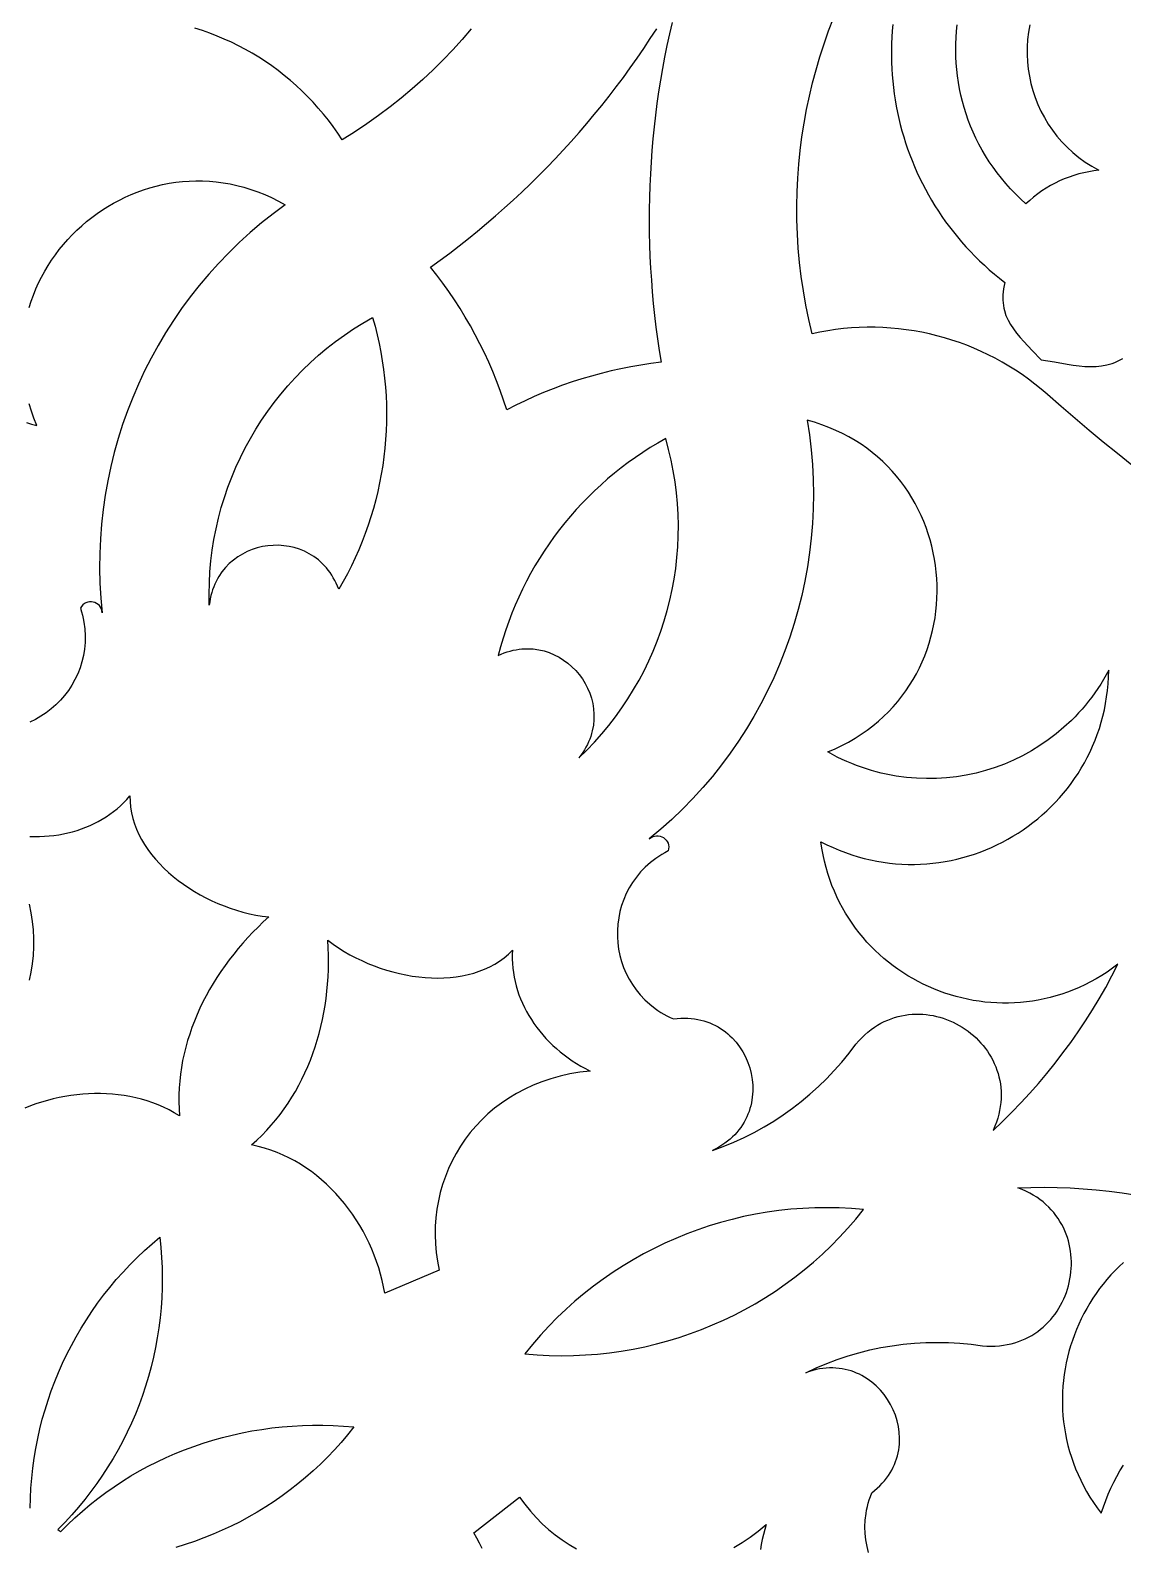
# Model space of a CAD drawing. Extents: x -625 to 625, y -425 to 425.
# Drawn here: x 0 to 63.3, y 1 to 88.9 of the extents above; entities that cross this region are included whole.
import ezdxf

# ---------------------------------------------------------------- set-up
doc = ezdxf.new("R2010")
doc.units = 0
doc.header["$MEASUREMENT"] = 0
doc.layers.add('LAYER_1', color=18, linetype='CONTINUOUS')

msp = doc.modelspace()

# ---------------------------------------------------------------- linework, layer by layer
at = {"layer": 'LAYER_1'}
for points in [[(25.522, 88.955), (24.999, 88.345), (24.458, 87.746), (23.899, 87.161), (23.321, 86.588), (22.725, 86.029), (22.112, 85.484), (21.48, 84.953), (20.831, 84.437), (20.164, 83.937), (19.48, 83.451), (18.777, 82.982), (18.058, 82.53), (17.802, 82.917), (17.536, 83.295), (17.259, 83.664), (16.973, 84.024), (16.677, 84.374), (16.371, 84.714), (16.056, 85.045), (15.732, 85.365), (15.399, 85.675), (15.057, 85.975), (14.708, 86.264), (14.35, 86.542), (13.985, 86.81), (13.613, 87.067), (13.233, 87.312), (12.846, 87.547), (12.452, 87.77), (12.052, 87.981), (11.646, 88.181), (11.234, 88.369), (10.816, 88.545), (10.393, 88.708), (9.965, 88.86), (9.532, 88.998)], [(37.164, 89.336), (37.01, 88.668), (36.866, 87.999), (36.732, 87.329), (36.607, 86.656), (36.491, 85.982), (36.385, 85.307), (36.289, 84.631), (36.201, 83.953), (36.124, 83.275), (36.055, 82.595), (35.996, 81.915), (35.946, 81.233), (35.906, 80.552), (35.875, 79.869), (35.854, 79.187), (35.841, 78.504), (35.838, 77.82), (35.845, 77.137), (35.861, 76.454), (35.885, 75.771), (35.92, 75.088), (35.963, 74.405), (36.016, 73.723), (36.078, 73.041), (36.149, 72.36), (36.23, 71.68), (36.319, 71.001), (36.418, 70.322), (36.526, 69.645), (35.942, 69.571), (35.36, 69.484), (34.781, 69.383), (34.204, 69.27), (33.631, 69.143), (33.061, 69.003), (32.494, 68.85), (31.931, 68.684), (31.373, 68.505), (30.818, 68.314), (30.268, 68.109), (29.723, 67.892), (29.182, 67.662), (28.647, 67.42), (28.117, 67.165), (27.593, 66.898), (27.408, 67.459), (27.211, 68.014), (27.001, 68.565), (26.779, 69.11), (26.544, 69.65), (26.297, 70.184), (26.038, 70.712), (25.767, 71.234), (25.484, 71.749), (25.189, 72.258), (24.883, 72.76), (24.565, 73.256), (24.235, 73.744), (23.894, 74.224), (23.542, 74.697), (23.179, 75.162), (23.735, 75.565), (24.286, 75.974), (24.83, 76.391), (25.368, 76.815), (25.9, 77.247), (26.426, 77.685), (26.945, 78.131), (27.458, 78.583), (27.965, 79.042), (28.465, 79.508), (28.958, 79.981), (29.445, 80.46), (29.925, 80.946), (30.398, 81.438), (30.865, 81.937), (31.324, 82.442), (31.776, 82.953), (32.222, 83.47), (32.66, 83.994), (33.091, 84.524), (33.515, 85.059), (33.932, 85.601), (34.341, 86.148), (34.743, 86.702), (35.137, 87.26), (35.523, 87.825), (35.902, 88.395), (36.274, 88.97)], [(63.79, 63.691), (62.96, 64.353), (62.137, 65.024), (61.32, 65.702), (60.509, 66.388), (59.704, 67.082), (58.905, 67.783), (58.892, 67.789), (58.54, 68.092), (58.18, 68.383), (57.813, 68.662), (57.439, 68.929), (57.058, 69.184), (56.67, 69.428), (56.277, 69.659), (55.877, 69.878), (55.472, 70.085), (55.062, 70.279), (54.646, 70.461), (54.226, 70.631), (53.801, 70.788), (53.372, 70.933), (52.939, 71.065), (52.503, 71.184), (52.063, 71.29), (51.621, 71.384), (51.175, 71.465), (50.728, 71.532), (50.278, 71.586), (49.826, 71.628), (49.373, 71.655), (48.918, 71.67), (48.462, 71.671), (48.006, 71.659), (47.549, 71.633), (47.092, 71.594), (46.636, 71.54), (46.18, 71.473), (45.724, 71.392), (45.27, 71.298), (45.078, 72.126), (44.91, 72.955), (44.767, 73.782), (44.646, 74.608), (44.549, 75.432), (44.475, 76.254), (44.424, 77.073), (44.396, 77.89), (44.389, 78.704), (44.405, 79.514), (44.443, 80.32), (44.502, 81.123), (44.583, 81.92), (44.684, 82.713), (44.807, 83.501), (44.95, 84.283), (45.114, 85.059), (45.297, 85.829), (45.501, 86.592), (45.724, 87.348), (45.967, 88.097), (46.228, 88.838), (46.509, 89.571)], [(49.946, 89.218), (49.913, 88.851), (49.889, 88.484), (49.872, 88.118), (49.863, 87.751), (49.863, 87.385), (49.87, 87.019), (49.886, 86.653), (49.909, 86.289), (49.94, 85.925), (49.98, 85.562), (50.027, 85.2), (50.082, 84.839), (50.145, 84.48), (50.216, 84.122), (50.294, 83.766), (50.38, 83.412), (50.474, 83.059), (50.576, 82.709), (50.685, 82.36), (50.802, 82.014), (50.927, 81.671), (51.059, 81.33), (51.199, 80.991), (51.346, 80.656), (51.501, 80.324), (51.663, 79.994), (51.833, 79.668), (52.01, 79.346), (52.194, 79.027), (52.386, 78.711), (52.585, 78.4), (52.791, 78.092), (53.005, 77.788), (53.226, 77.489), (53.454, 77.194), (53.689, 76.903), (53.932, 76.617), (54.181, 76.336), (54.438, 76.06), (54.702, 75.789), (54.972, 75.523), (55.25, 75.262), (55.535, 75.007), (55.827, 74.757), (56.125, 74.513), (56.431, 74.275), (56.389, 74.087), (56.356, 73.906), (56.333, 73.73), (56.319, 73.56), (56.314, 73.395), (56.317, 73.235), (56.329, 73.08), (56.348, 72.929), (56.375, 72.781), (56.41, 72.638), (56.501, 72.36), (56.619, 72.094), (56.761, 71.836), (56.927, 71.584), (57.112, 71.336), (57.316, 71.09), (57.537, 70.842), (58.018, 70.335), (58.54, 69.795), (59.314, 69.663), (60.042, 69.535), (60.392, 69.48), (60.733, 69.437), (61.067, 69.407), (61.394, 69.394), (61.715, 69.402), (62.032, 69.434), (62.345, 69.493), (62.5, 69.533), (62.654, 69.582), (62.808, 69.638), (62.962, 69.704), (63.115, 69.779), (63.268, 69.863)], [(57.878, 89.188), (57.804, 88.764), (57.753, 88.338), (57.726, 87.911), (57.723, 87.484), (57.744, 87.058), (57.787, 86.634), (57.853, 86.214), (57.942, 85.798), (58.054, 85.387), (58.188, 84.982), (58.345, 84.585), (58.523, 84.196), (58.723, 83.816), (58.945, 83.447), (59.188, 83.09), (59.452, 82.745), (59.737, 82.414), (60.044, 82.097), (60.37, 81.796), (60.718, 81.512), (61.085, 81.245), (61.473, 80.998), (61.88, 80.77), (61.584, 80.733), (61.291, 80.685), (61, 80.624), (60.713, 80.552), (60.43, 80.468), (60.15, 80.373), (59.875, 80.266), (59.605, 80.148), (59.34, 80.019), (59.08, 79.879), (58.826, 79.729), (58.578, 79.568), (58.337, 79.396), (58.102, 79.215), (57.875, 79.023), (57.655, 78.821), (57.345, 79.104), (57.048, 79.394), (56.763, 79.691), (56.491, 79.994), (56.232, 80.304), (55.985, 80.619), (55.75, 80.94), (55.528, 81.266), (55.318, 81.598), (55.121, 81.934), (54.936, 82.274), (54.763, 82.619), (54.602, 82.967), (54.453, 83.32), (54.316, 83.675), (54.191, 84.033), (54.078, 84.395), (53.977, 84.758), (53.888, 85.124), (53.81, 85.491), (53.744, 85.86), (53.69, 86.23), (53.648, 86.602), (53.617, 86.973), (53.597, 87.346), (53.589, 87.718), (53.592, 88.09), (53.607, 88.461), (53.633, 88.832), (53.67, 89.202)], [(-0.07, 72.813), (0.047, 73.179), (0.178, 73.539), (0.322, 73.893), (0.479, 74.241), (0.649, 74.582), (0.832, 74.915), (1.026, 75.242), (1.232, 75.56), (1.45, 75.871), (1.678, 76.174), (1.917, 76.467), (2.167, 76.752), (2.426, 77.028), (2.695, 77.294), (2.974, 77.55), (3.261, 77.797), (3.557, 78.033), (3.862, 78.258), (4.174, 78.472), (4.494, 78.675), (4.821, 78.866), (5.155, 79.045), (5.496, 79.212), (5.843, 79.367), (6.196, 79.508), (6.555, 79.637), (6.918, 79.752), (7.287, 79.853), (7.66, 79.941), (8.037, 80.014), (8.419, 80.072), (8.803, 80.115), (9.191, 80.144), (9.582, 80.156), (9.975, 80.153), (10.371, 80.133), (10.768, 80.097), (11.167, 80.045), (11.567, 79.975), (11.967, 79.888), (12.369, 79.783), (12.77, 79.66), (13.171, 79.519), (13.571, 79.359), (13.971, 79.181), (14.369, 78.983), (14.766, 78.766), (14.069, 78.25), (13.392, 77.714), (12.737, 77.158), (12.103, 76.582), (11.491, 75.987), (10.9, 75.374), (10.332, 74.743), (9.786, 74.096), (9.263, 73.432), (8.762, 72.752), (8.286, 72.058), (7.832, 71.349), (7.403, 70.626), (6.998, 69.89), (6.617, 69.142), (6.261, 68.382), (5.93, 67.61), (5.624, 66.828), (5.344, 66.036), (5.09, 65.235), (4.862, 64.425), (4.66, 63.607), (4.485, 62.782), (4.337, 61.95), (4.217, 61.111), (4.124, 60.267), (4.058, 59.419), (4.021, 58.566), (4.013, 57.709), (4.033, 56.85), (4.082, 55.988), (4.161, 55.125), (4.146, 55.248), (4.113, 55.36), (4.062, 55.46), (3.997, 55.546), (3.92, 55.619), (3.833, 55.679), (3.737, 55.724), (3.637, 55.754), (3.533, 55.769), (3.427, 55.767), (3.323, 55.75), (3.222, 55.716), (3.127, 55.664), (3.04, 55.595), (2.963, 55.507), (2.898, 55.401), (2.961, 55.198), (3.015, 54.996), (3.062, 54.795), (3.1, 54.594), (3.154, 54.196), (3.178, 53.802), (3.172, 53.415), (3.139, 53.033), (3.078, 52.66), (2.991, 52.295), (2.879, 51.94), (2.743, 51.596), (2.585, 51.263), (2.404, 50.943), (2.203, 50.636), (1.982, 50.344), (1.742, 50.068), (1.484, 49.808), (1.21, 49.566), (0.921, 49.343), (0.617, 49.139), (0.299, 48.955), (-0.031, 48.793)], [(-0.219, 66.162), (0.077, 66.069), (0.376, 65.984), (0.207, 66.404), (0.058, 66.822), (-0.073, 67.24)], [(-0.037, 42.181), (0.248, 42.173), (0.531, 42.175), (0.813, 42.186), (1.092, 42.206), (1.368, 42.237), (1.642, 42.276), (1.913, 42.325), (2.18, 42.383), (2.444, 42.451), (2.704, 42.527), (2.959, 42.613), (3.21, 42.708), (3.456, 42.811), (3.697, 42.924), (3.933, 43.045), (4.163, 43.175), (4.387, 43.314), (4.605, 43.461), (4.816, 43.617), (5.02, 43.781), (5.217, 43.954), (5.407, 44.135), (5.589, 44.324), (5.763, 44.521), (5.772, 44.192), (5.804, 43.865), (5.859, 43.543), (5.936, 43.224), (6.033, 42.909), (6.151, 42.6), (6.289, 42.296), (6.445, 41.997), (6.619, 41.704), (6.811, 41.418), (7.019, 41.138), (7.242, 40.866), (7.481, 40.601), (7.733, 40.344), (7.999, 40.095), (8.277, 39.855), (8.567, 39.624), (8.869, 39.403), (9.18, 39.191), (9.501, 38.989), (9.83, 38.799), (10.168, 38.619), (10.512, 38.451), (10.863, 38.294), (11.219, 38.15), (11.581, 38.018), (11.946, 37.899), (12.314, 37.793), (12.686, 37.701), (13.058, 37.624), (13.432, 37.56), (13.806, 37.512), (13.492, 37.222), (13.186, 36.925), (12.888, 36.623), (12.597, 36.315), (12.315, 36.001), (12.042, 35.682), (11.777, 35.358), (11.521, 35.028), (11.274, 34.693), (11.037, 34.354), (10.809, 34.01), (10.591, 33.661), (10.383, 33.308), (10.185, 32.951), (9.998, 32.59), (9.821, 32.225), (9.656, 31.857), (9.501, 31.485), (9.358, 31.109), (9.227, 30.731), (9.107, 30.349), (9, 29.965), (8.904, 29.577), (8.821, 29.188), (8.751, 28.796), (8.694, 28.401), (8.65, 28.005), (8.62, 27.606), (8.603, 27.206), (8.599, 26.805), (8.61, 26.402), (8.636, 25.998), (8.336, 26.174), (8.031, 26.337), (7.721, 26.487), (7.406, 26.623), (7.086, 26.746), (6.762, 26.856), (6.434, 26.953), (6.103, 27.037), (5.768, 27.109), (5.431, 27.169), (5.092, 27.216), (4.751, 27.251), (4.409, 27.274), (4.065, 27.286), (3.721, 27.285), (3.377, 27.274), (3.032, 27.251), (2.688, 27.217), (2.345, 27.172), (2.003, 27.116), (1.663, 27.05), (1.325, 26.973), (0.989, 26.886), (0.656, 26.788), (0.327, 26.681), (0.001, 26.564), (-0.321, 26.437)], [(-0.052, 33.85), (0.052, 34.323), (0.13, 34.802), (0.184, 35.287), (0.211, 35.775), (0.212, 36.267), (0.186, 36.762), (0.134, 37.258), (0.054, 37.756), (-0.054, 38.253)], [(48.543, 0.692), (48.452, 1.053), (48.386, 1.422), (48.347, 1.798), (48.335, 2.181), (48.351, 2.568), (48.398, 2.96), (48.432, 3.156), (48.474, 3.354), (48.524, 3.552), (48.582, 3.75), (48.648, 3.949), (48.723, 4.148), (48.89, 4.28), (49.048, 4.417), (49.196, 4.558), (49.334, 4.703), (49.463, 4.85), (49.582, 5.002), (49.692, 5.156), (49.793, 5.312), (49.885, 5.472), (49.968, 5.633), (50.043, 5.797), (50.109, 5.962), (50.166, 6.129), (50.215, 6.297), (50.256, 6.466), (50.289, 6.636), (50.313, 6.807), (50.33, 6.977), (50.341, 7.319), (50.323, 7.66), (50.276, 7.997), (50.201, 8.329), (50.099, 8.653), (49.972, 8.969), (49.821, 9.274), (49.646, 9.566), (49.448, 9.843), (49.23, 10.103), (48.991, 10.345), (48.732, 10.567), (48.455, 10.766), (48.31, 10.857), (48.161, 10.941), (48.008, 11.019), (47.851, 11.09), (47.69, 11.154), (47.526, 11.211), (47.358, 11.26), (47.187, 11.302), (47.012, 11.335), (46.834, 11.361), (46.653, 11.378), (46.469, 11.386), (46.283, 11.386), (46.094, 11.376), (45.902, 11.357), (45.708, 11.328), (45.512, 11.29), (45.314, 11.241), (45.114, 11.182), (44.911, 11.113), (45.51, 11.392), (46.117, 11.647), (46.732, 11.878), (47.355, 12.085), (47.983, 12.268), (48.618, 12.428), (49.258, 12.562), (49.902, 12.673), (50.55, 12.759), (51.201, 12.821), (51.854, 12.858), (52.509, 12.87), (53.165, 12.857), (53.821, 12.82), (54.476, 12.757), (55.131, 12.669), (55.386, 12.652), (55.635, 12.647), (55.879, 12.654), (56.117, 12.671), (56.349, 12.699), (56.576, 12.738), (56.796, 12.787), (57.011, 12.845), (57.219, 12.913), (57.421, 12.99), (57.617, 13.076), (57.807, 13.17), (57.99, 13.272), (58.167, 13.383), (58.337, 13.501), (58.501, 13.626), (58.658, 13.758), (58.808, 13.896), (58.951, 14.041), (59.088, 14.192), (59.218, 14.348), (59.34, 14.51), (59.456, 14.676), (59.564, 14.847), (59.665, 15.023), (59.759, 15.203), (59.845, 15.386), (59.924, 15.572), (59.996, 15.762), (60.06, 15.954), (60.116, 16.149), (60.164, 16.346), (60.205, 16.544), (60.237, 16.744), (60.262, 16.946), (60.279, 17.148), (60.287, 17.35), (60.288, 17.552), (60.28, 17.755), (60.264, 17.957), (60.239, 18.158), (60.206, 18.358), (60.164, 18.556), (60.114, 18.753), (60.055, 18.948), (59.988, 19.14), (59.911, 19.33), (59.826, 19.516), (59.731, 19.699), (59.628, 19.879), (59.515, 20.054), (59.394, 20.225), (59.263, 20.392), (59.122, 20.553), (58.973, 20.709), (58.814, 20.86), (58.645, 21.005), (58.466, 21.143), (58.278, 21.275), (58.081, 21.4), (57.873, 21.517), (57.655, 21.627), (57.428, 21.73), (57.19, 21.824), (57.947, 21.846), (58.704, 21.852), (59.46, 21.84), (60.215, 21.812), (60.969, 21.767), (61.722, 21.706), (62.472, 21.627), (63.221, 21.532), (63.968, 21.42)], [(-0.012, 3.263), (0.002, 3.847), (0.032, 4.428), (0.078, 5.007), (0.141, 5.584), (0.219, 6.157), (0.314, 6.727), (0.425, 7.294), (0.551, 7.857), (0.693, 8.415), (0.85, 8.968), (1.023, 9.517), (1.211, 10.061), (1.414, 10.599), (1.632, 11.131), (1.865, 11.657), (2.113, 12.176), (2.375, 12.688), (2.651, 13.194), (2.942, 13.691), (3.247, 14.181), (3.566, 14.663), (3.899, 15.136), (4.246, 15.601), (4.606, 16.056), (4.98, 16.502), (5.368, 16.938), (5.768, 17.364), (6.182, 17.78), (6.609, 18.185), (7.048, 18.579), (7.5, 18.962), (7.561, 18.373), (7.605, 17.785), (7.631, 17.197), (7.641, 16.611), (7.634, 16.027), (7.611, 15.444), (7.571, 14.864), (7.514, 14.286), (7.442, 13.711), (7.353, 13.14), (7.249, 12.571), (7.128, 12.007), (6.992, 11.447), (6.84, 10.891), (6.673, 10.34), (6.491, 9.794), (6.293, 9.254), (6.081, 8.719), (5.853, 8.191), (5.611, 7.669), (5.354, 7.154), (5.083, 6.646), (4.797, 6.145), (4.497, 5.652), (4.183, 5.168), (3.855, 4.691), (3.513, 4.224), (3.158, 3.765), (2.788, 3.316), (2.406, 2.876), (2.01, 2.447), (1.6, 2.028), (1.675, 1.961), (1.744, 1.889), (2.156, 2.305), (2.579, 2.707), (3.013, 3.096), (3.457, 3.47), (3.911, 3.83), (4.375, 4.177), (4.848, 4.509), (5.329, 4.827), (5.82, 5.13), (6.319, 5.419), (6.826, 5.694), (7.34, 5.954), (7.862, 6.199), (8.391, 6.43), (8.926, 6.645), (9.468, 6.846), (10.016, 7.032), (10.57, 7.203), (11.129, 7.359), (11.693, 7.5), (12.261, 7.625), (12.835, 7.735), (13.412, 7.83), (13.993, 7.909), (14.578, 7.973), (15.165, 8.021), (15.756, 8.053), (16.348, 8.069), (16.943, 8.07), (17.54, 8.055), (18.138, 8.024), (18.738, 7.976), (18.373, 7.52), (17.996, 7.076), (17.607, 6.644), (17.207, 6.225), (16.795, 5.818), (16.373, 5.425), (15.94, 5.044), (15.497, 4.676), (15.045, 4.321), (14.582, 3.98), (14.111, 3.653), (13.631, 3.339), (13.143, 3.039), (12.646, 2.753), (12.142, 2.481), (11.63, 2.224), (11.111, 1.981), (10.585, 1.752), (10.053, 1.539), (9.514, 1.34), (8.97, 1.157), (8.421, 0.989)], [(63.298, 17.501), (63.047, 17.265), (62.805, 17.022), (62.571, 16.772), (62.346, 16.514), (62.129, 16.25), (61.921, 15.98), (61.722, 15.704), (61.532, 15.421), (61.351, 15.134), (61.179, 14.84), (61.016, 14.542), (60.863, 14.239), (60.719, 13.932), (60.585, 13.62), (60.461, 13.304), (60.346, 12.985), (60.242, 12.662), (60.147, 12.335), (60.063, 12.006), (59.988, 11.674), (59.925, 11.34), (59.871, 11.004), (59.829, 10.665), (59.796, 10.325), (59.775, 9.984), (59.765, 9.641), (59.766, 9.298), (59.777, 8.954), (59.8, 8.61), (59.835, 8.266), (59.881, 7.922), (59.938, 7.578), (60.007, 7.236), (60.088, 6.894), (60.18, 6.553), (60.285, 6.214), (60.402, 5.877), (60.531, 5.542), (60.672, 5.209), (60.826, 4.879), (60.992, 4.551), (61.171, 4.227), (61.363, 3.906), (61.568, 3.589), (61.785, 3.275), (62.016, 2.966), (62.139, 3.343), (62.274, 3.712), (62.419, 4.073), (62.575, 4.426), (62.741, 4.77), (62.917, 5.106), (63.102, 5.433), (63.297, 5.751)], [(26.17, 0.923), (26.015, 1.231), (25.851, 1.533), (25.678, 1.829), (28.336, 3.908), (28.638, 3.491), (28.958, 3.095), (29.295, 2.718), (29.647, 2.362), (30.015, 2.028), (30.397, 1.715), (30.792, 1.423), (31.2, 1.154), (31.62, 0.907)], [(40.731, 0.995), (41.213, 1.277), (41.688, 1.59), (42.158, 1.934), (42.62, 2.309), (42.532, 2.022), (42.454, 1.734), (42.386, 1.445), (42.328, 1.157), (42.28, 0.869)]]:
    msp.add_lwpolyline(points, dxfattribs=at)
for points in [[(17.858, 56.495), (17.789, 56.672), (17.714, 56.843), (17.633, 57.007), (17.546, 57.165), (17.455, 57.316), (17.358, 57.461), (17.256, 57.599), (17.15, 57.73), (16.923, 57.974), (16.681, 58.192), (16.424, 58.385), (16.155, 58.553), (15.874, 58.695), (15.584, 58.813), (15.287, 58.907), (14.983, 58.976), (14.676, 59.021), (14.366, 59.042), (14.056, 59.039), (13.747, 59.013), (13.44, 58.964), (13.138, 58.891), (12.843, 58.796), (12.556, 58.678), (12.278, 58.538), (12.012, 58.375), (11.759, 58.191), (11.521, 57.985), (11.3, 57.757), (11.097, 57.508), (10.915, 57.238), (10.831, 57.095), (10.754, 56.946), (10.682, 56.793), (10.617, 56.634), (10.558, 56.471), (10.505, 56.302), (10.46, 56.128), (10.421, 55.949), (10.389, 55.766), (10.365, 55.577), (10.355, 56.221), (10.367, 56.862), (10.402, 57.5), (10.458, 58.134), (10.536, 58.763), (10.636, 59.386), (10.756, 60.005), (10.898, 60.617), (11.06, 61.223), (11.242, 61.821), (11.444, 62.413), (11.666, 62.996), (11.907, 63.571), (12.168, 64.136), (12.447, 64.693), (12.745, 65.239), (13.062, 65.775), (13.396, 66.3), (13.749, 66.814), (14.118, 67.316), (14.505, 67.805), (14.909, 68.282), (15.33, 68.745), (15.767, 69.195), (16.221, 69.63), (16.69, 70.05), (17.175, 70.455), (17.675, 70.845), (18.19, 71.218), (18.72, 71.574), (19.264, 71.914), (19.823, 72.235), (19.961, 71.738), (20.087, 71.238), (20.199, 70.737), (20.298, 70.234), (20.384, 69.73), (20.457, 69.224), (20.517, 68.718), (20.564, 68.211), (20.598, 67.703), (20.619, 67.196), (20.627, 66.688), (20.622, 66.181), (20.604, 65.675), (20.573, 65.169), (20.53, 64.664), (20.473, 64.161), (20.404, 63.659), (20.322, 63.16), (20.228, 62.662), (20.121, 62.167), (20.001, 61.674), (19.868, 61.184), (19.723, 60.697), (19.566, 60.213), (19.396, 59.733), (19.213, 59.257), (19.018, 58.785), (18.811, 58.318), (18.591, 57.854), (18.359, 57.396), (18.114, 56.943)], [(62.453, 51.808), (62.304, 51.534), (62.149, 51.267), (61.988, 51.005), (61.821, 50.748), (61.648, 50.498), (61.47, 50.252), (61.286, 50.013), (61.097, 49.779), (60.903, 49.551), (60.704, 49.329), (60.5, 49.113), (60.291, 48.903), (59.86, 48.5), (59.411, 48.121), (58.946, 47.767), (58.466, 47.437), (57.971, 47.133), (57.463, 46.854), (56.943, 46.6), (56.412, 46.373), (55.871, 46.171), (55.322, 45.996), (54.764, 45.849), (54.2, 45.728), (53.63, 45.635), (53.055, 45.57), (52.477, 45.532), (51.896, 45.524), (51.313, 45.544), (50.731, 45.593), (50.149, 45.672), (49.569, 45.78), (49.28, 45.845), (48.991, 45.918), (48.704, 45.999), (48.418, 46.087), (48.133, 46.183), (47.85, 46.286), (47.568, 46.397), (47.287, 46.516), (47.008, 46.643), (46.732, 46.778), (46.457, 46.921), (46.185, 47.071), (46.6, 47.25), (47.001, 47.442), (47.388, 47.647), (47.761, 47.864), (48.119, 48.093), (48.463, 48.334), (48.793, 48.585), (49.108, 48.847), (49.409, 49.119), (49.697, 49.401), (49.97, 49.692), (50.229, 49.992), (50.474, 50.3), (50.704, 50.615), (50.921, 50.938), (51.124, 51.268), (51.313, 51.605), (51.488, 51.947), (51.649, 52.295), (51.797, 52.648), (51.93, 53.006), (52.05, 53.367), (52.156, 53.733), (52.248, 54.102), (52.326, 54.473), (52.391, 54.847), (52.442, 55.223), (52.479, 55.6), (52.503, 55.978), (52.513, 56.357), (52.51, 56.736), (52.493, 57.114), (52.462, 57.492), (52.419, 57.868), (52.361, 58.242), (52.291, 58.615), (52.207, 58.984), (52.109, 59.351), (51.998, 59.713), (51.874, 60.072), (51.737, 60.427), (51.587, 60.776), (51.423, 61.12), (51.246, 61.458), (51.056, 61.79), (50.853, 62.115), (50.636, 62.433), (50.407, 62.744), (50.165, 63.046), (49.909, 63.339), (49.641, 63.624), (49.359, 63.899), (49.065, 64.164), (48.758, 64.418), (48.438, 64.662), (48.105, 64.894), (47.759, 65.115), (47.401, 65.324), (47.03, 65.519), (46.646, 65.702), (46.249, 65.871), (45.84, 66.026), (45.418, 66.167), (44.983, 66.292), (45.114, 65.435), (45.216, 64.577), (45.289, 63.72), (45.333, 62.864), (45.348, 62.01), (45.335, 61.158), (45.294, 60.31), (45.225, 59.465), (45.129, 58.625), (45.005, 57.79), (44.853, 56.96), (44.675, 56.138), (44.471, 55.322), (44.24, 54.514), (43.982, 53.714), (43.699, 52.923), (43.39, 52.142), (43.056, 51.371), (42.697, 50.612), (42.313, 49.864), (41.904, 49.128), (41.47, 48.405), (41.013, 47.696), (40.531, 47.001), (40.026, 46.32), (39.497, 45.656), (38.945, 45.007), (38.37, 44.376), (37.773, 43.762), (37.153, 43.166), (36.511, 42.589), (35.846, 42.031), (35.944, 42.109), (36.047, 42.164), (36.152, 42.2), (36.26, 42.215), (36.366, 42.213), (36.47, 42.193), (36.569, 42.158), (36.662, 42.108), (36.746, 42.045), (36.82, 41.97), (36.881, 41.885), (36.929, 41.789), (36.96, 41.685), (36.973, 41.575), (36.966, 41.458), (36.937, 41.337), (36.75, 41.237), (36.569, 41.132), (36.394, 41.022), (36.225, 40.907), (35.906, 40.662), (35.612, 40.399), (35.343, 40.12), (35.098, 39.826), (34.878, 39.518), (34.682, 39.198), (34.512, 38.867), (34.365, 38.527), (34.243, 38.178), (34.146, 37.824), (34.072, 37.464), (34.024, 37.101), (33.999, 36.736), (33.999, 36.37), (34.022, 36.005), (34.07, 35.642), (34.142, 35.283), (34.238, 34.929), (34.358, 34.581), (34.502, 34.241), (34.67, 33.911), (34.862, 33.592), (35.078, 33.285), (35.317, 32.992), (35.58, 32.714), (35.867, 32.452), (36.177, 32.209), (36.341, 32.095), (36.511, 31.985), (36.686, 31.881), (36.868, 31.782), (37.056, 31.689), (37.249, 31.602), (37.461, 31.627), (37.669, 31.643), (37.873, 31.648), (38.073, 31.645), (38.269, 31.632), (38.46, 31.61), (38.647, 31.579), (38.83, 31.54), (39.007, 31.493), (39.18, 31.439), (39.349, 31.376), (39.513, 31.306), (39.671, 31.229), (39.825, 31.146), (39.974, 31.055), (40.118, 30.959), (40.256, 30.856), (40.389, 30.748), (40.517, 30.634), (40.64, 30.515), (40.868, 30.261), (41.074, 29.99), (41.257, 29.703), (41.416, 29.402), (41.55, 29.089), (41.66, 28.767), (41.743, 28.437), (41.801, 28.101), (41.832, 27.762), (41.835, 27.422), (41.81, 27.082), (41.756, 26.745), (41.718, 26.578), (41.673, 26.413), (41.62, 26.249), (41.56, 26.088), (41.492, 25.929), (41.417, 25.772), (41.333, 25.618), (41.242, 25.467), (41.143, 25.319), (41.035, 25.175), (40.92, 25.034), (40.797, 24.898), (40.665, 24.766), (40.525, 24.639), (40.376, 24.516), (40.219, 24.399), (40.053, 24.286), (39.879, 24.18), (39.696, 24.079), (39.505, 23.985), (40.124, 24.213), (40.733, 24.464), (41.33, 24.738), (41.916, 25.034), (42.489, 25.351), (43.049, 25.689), (43.596, 26.048), (44.129, 26.427), (44.646, 26.827), (45.149, 27.245), (45.635, 27.683), (46.106, 28.139), (46.559, 28.614), (46.994, 29.106), (47.412, 29.616), (47.811, 30.142), (47.978, 30.335), (48.151, 30.515), (48.327, 30.684), (48.507, 30.841), (48.691, 30.986), (48.878, 31.119), (49.068, 31.241), (49.26, 31.352), (49.455, 31.453), (49.652, 31.542), (49.851, 31.62), (50.052, 31.688), (50.254, 31.746), (50.456, 31.794), (50.66, 31.832), (50.864, 31.86), (51.068, 31.878), (51.273, 31.887), (51.476, 31.887), (51.68, 31.878), (51.882, 31.859), (52.083, 31.832), (52.283, 31.797), (52.48, 31.753), (52.676, 31.701), (52.87, 31.641), (53.06, 31.573), (53.248, 31.498), (53.433, 31.415), (53.615, 31.324), (53.792, 31.227), (53.966, 31.122), (54.136, 31.011), (54.301, 30.893), (54.461, 30.769), (54.616, 30.639), (54.765, 30.502), (54.909, 30.359), (55.047, 30.211), (55.179, 30.057), (55.305, 29.898), (55.423, 29.733), (55.535, 29.564), (55.639, 29.389), (55.736, 29.21), (55.824, 29.027), (55.905, 28.839), (55.977, 28.647), (56.041, 28.451), (56.095, 28.251), (56.14, 28.047), (56.176, 27.84), (56.202, 27.63), (56.217, 27.416), (56.222, 27.2), (56.217, 26.981), (56.201, 26.759), (56.173, 26.535), (56.134, 26.308), (56.083, 26.08), (56.021, 25.849), (55.945, 25.617), (55.858, 25.384), (55.757, 25.149), (56.306, 25.67), (56.844, 26.203), (57.368, 26.748), (57.881, 27.304), (58.38, 27.871), (58.867, 28.449), (59.34, 29.037), (59.8, 29.635), (60.247, 30.244), (60.68, 30.863), (61.099, 31.491), (61.505, 32.128), (61.896, 32.775), (62.273, 33.431), (62.636, 34.096), (62.984, 34.769), (62.675, 34.538), (62.361, 34.321), (62.044, 34.116), (61.723, 33.925), (61.398, 33.746), (61.071, 33.579), (60.74, 33.426), (60.407, 33.285), (60.072, 33.156), (59.735, 33.039), (59.396, 32.934), (59.055, 32.842), (58.713, 32.761), (58.37, 32.692), (58.027, 32.635), (57.683, 32.589), (57.338, 32.555), (56.994, 32.532), (56.65, 32.521), (56.307, 32.52), (55.965, 32.531), (55.623, 32.552), (55.283, 32.585), (54.945, 32.628), (54.609, 32.681), (54.274, 32.745), (53.943, 32.82), (53.613, 32.904), (53.287, 32.999), (52.964, 33.104), (52.645, 33.219), (52.329, 33.344), (52.017, 33.478), (51.71, 33.622), (51.407, 33.776), (51.109, 33.938), (50.816, 34.111), (50.528, 34.292), (50.246, 34.482), (49.97, 34.682), (49.7, 34.89), (49.436, 35.107), (49.179, 35.333), (48.928, 35.567), (48.685, 35.809), (48.45, 36.06), (48.222, 36.319), (48.002, 36.586), (47.79, 36.861), (47.587, 37.144), (47.392, 37.435), (47.206, 37.733), (47.03, 38.039), (46.863, 38.353), (46.706, 38.674), (46.56, 39.001), (46.423, 39.337), (46.297, 39.679), (46.182, 40.028), (46.078, 40.383), (45.985, 40.746), (45.904, 41.115), (45.835, 41.49), (45.778, 41.872), (46.133, 41.693), (46.49, 41.529), (46.849, 41.377), (47.209, 41.239), (47.57, 41.114), (47.932, 41.003), (48.294, 40.904), (48.658, 40.817), (49.021, 40.744), (49.385, 40.682), (49.748, 40.633), (50.111, 40.597), (50.473, 40.572), (50.834, 40.559), (51.194, 40.558), (51.553, 40.568), (51.91, 40.59), (52.265, 40.623), (52.618, 40.667), (52.969, 40.722), (53.317, 40.788), (53.662, 40.864), (54.004, 40.952), (54.343, 41.049), (54.678, 41.157), (55.009, 41.275), (55.337, 41.403), (55.66, 41.541), (55.978, 41.688), (56.292, 41.845), (56.601, 42.011), (56.905, 42.187), (57.203, 42.371), (57.496, 42.565), (57.783, 42.767), (58.063, 42.978), (58.337, 43.198), (58.605, 43.426), (58.865, 43.662), (59.119, 43.906), (59.365, 44.158), (59.604, 44.418), (59.834, 44.685), (60.057, 44.96), (60.271, 45.242), (60.477, 45.532), (60.674, 45.829), (60.862, 46.132), (61.041, 46.442), (61.211, 46.759), (61.37, 47.082), (61.52, 47.412), (61.659, 47.748), (61.789, 48.09), (61.907, 48.437), (62.014, 48.791), (62.111, 49.15), (62.196, 49.514), (62.269, 49.884), (62.33, 50.259), (62.38, 50.639), (62.417, 51.024), (62.441, 51.413)], [(27.094, 52.662), (27.268, 52.74), (27.442, 52.808), (27.615, 52.868), (27.788, 52.919), (27.959, 52.961), (28.13, 52.995), (28.299, 53.022), (28.467, 53.04), (28.8, 53.054), (29.125, 53.037), (29.444, 52.993), (29.753, 52.922), (30.053, 52.825), (30.341, 52.705), (30.618, 52.561), (30.882, 52.396), (31.132, 52.212), (31.366, 52.008), (31.585, 51.788), (31.786, 51.551), (31.968, 51.3), (32.131, 51.036), (32.274, 50.76), (32.395, 50.473), (32.493, 50.178), (32.567, 49.875), (32.617, 49.566), (32.64, 49.252), (32.637, 48.934), (32.605, 48.614), (32.544, 48.294), (32.502, 48.133), (32.453, 47.974), (32.395, 47.814), (32.33, 47.656), (32.257, 47.498), (32.175, 47.341), (32.085, 47.185), (31.986, 47.031), (31.879, 46.878), (31.763, 46.727), (32.224, 47.177), (32.668, 47.641), (33.093, 48.118), (33.499, 48.608), (33.887, 49.109), (34.256, 49.622), (34.606, 50.146), (34.937, 50.681), (35.249, 51.225), (35.542, 51.778), (35.815, 52.341), (36.069, 52.911), (36.303, 53.489), (36.516, 54.075), (36.71, 54.667), (36.884, 55.265), (37.037, 55.868), (37.17, 56.477), (37.282, 57.09), (37.373, 57.707), (37.444, 58.328), (37.493, 58.951), (37.521, 59.576), (37.527, 60.204), (37.513, 60.832), (37.476, 61.462), (37.418, 62.091), (37.337, 62.72), (37.235, 63.348), (37.11, 63.975), (36.963, 64.599), (36.793, 65.222), (36.344, 64.966), (35.903, 64.7), (35.47, 64.424), (35.045, 64.137), (34.629, 63.839), (34.221, 63.532), (33.821, 63.215), (33.431, 62.888), (33.049, 62.551), (32.677, 62.206), (32.314, 61.851), (31.96, 61.487), (31.615, 61.115), (31.281, 60.735), (30.956, 60.346), (30.642, 59.949), (30.337, 59.544), (30.043, 59.131), (29.759, 58.711), (29.486, 58.284), (29.224, 57.85), (28.973, 57.409), (28.732, 56.961), (28.503, 56.507), (28.286, 56.046), (28.08, 55.579), (27.885, 55.107), (27.703, 54.628), (27.532, 54.145), (27.374, 53.655), (27.228, 53.161)], [(17.235, 36.159), (17.538, 35.935), (17.852, 35.722), (18.175, 35.52), (18.506, 35.328), (18.846, 35.149), (19.192, 34.981), (19.545, 34.825), (19.903, 34.681), (20.266, 34.549), (20.632, 34.431), (21.001, 34.325), (21.372, 34.233), (21.744, 34.154), (22.117, 34.089), (22.489, 34.038), (22.86, 34.002), (23.228, 33.98), (23.594, 33.973), (23.955, 33.982), (24.312, 34.006), (24.663, 34.045), (25.008, 34.101), (25.346, 34.173), (25.676, 34.261), (25.997, 34.366), (26.308, 34.488), (26.608, 34.628), (26.897, 34.785), (27.174, 34.96), (27.437, 35.153), (27.687, 35.365), (27.922, 35.595), (27.91, 35.332), (27.909, 35.07), (27.92, 34.808), (27.942, 34.547), (27.975, 34.287), (28.018, 34.028), (28.073, 33.771), (28.138, 33.516), (28.213, 33.262), (28.298, 33.011), (28.393, 32.763), (28.498, 32.517), (28.613, 32.275), (28.737, 32.036), (28.871, 31.8), (29.014, 31.568), (29.166, 31.341), (29.327, 31.118), (29.496, 30.899), (29.674, 30.685), (29.86, 30.476), (30.055, 30.273), (30.258, 30.075), (30.468, 29.883), (30.687, 29.697), (30.912, 29.518), (31.146, 29.345), (31.386, 29.179), (31.634, 29.02), (31.888, 28.869), (32.15, 28.725), (32.418, 28.589), (31.821, 28.516), (31.243, 28.416), (30.683, 28.29), (30.141, 28.137), (29.617, 27.96), (29.113, 27.759), (28.628, 27.536), (28.162, 27.29), (27.717, 27.023), (27.291, 26.735), (26.886, 26.428), (26.502, 26.103), (26.139, 25.76), (25.798, 25.4), (25.478, 25.024), (25.181, 24.634), (24.905, 24.229), (24.653, 23.81), (24.423, 23.38), (24.217, 22.938), (24.035, 22.485), (23.876, 22.022), (23.742, 21.551), (23.632, 21.071), (23.547, 20.585), (23.488, 20.092), (23.453, 19.594), (23.445, 19.092), (23.463, 18.585), (23.507, 18.077), (23.579, 17.566), (23.677, 17.054), (20.522, 15.713), (20.454, 16.085), (20.374, 16.456), (20.279, 16.824), (20.172, 17.191), (20.052, 17.554), (19.92, 17.914), (19.775, 18.27), (19.617, 18.621), (19.448, 18.967), (19.268, 19.308), (19.076, 19.642), (18.872, 19.97), (18.658, 20.29), (18.433, 20.603), (18.197, 20.908), (17.951, 21.203), (17.696, 21.49), (17.43, 21.766), (17.155, 22.032), (16.87, 22.287), (16.576, 22.531), (16.274, 22.763), (15.963, 22.982), (15.643, 23.188), (15.315, 23.381), (14.979, 23.559), (14.636, 23.723), (14.285, 23.872), (13.927, 24.005), (13.562, 24.122), (13.19, 24.222), (12.812, 24.305), (13.114, 24.579), (13.405, 24.861), (13.686, 25.153), (13.955, 25.452), (14.214, 25.76), (14.463, 26.075), (14.7, 26.398), (14.927, 26.729), (15.143, 27.066), (15.349, 27.41), (15.544, 27.761), (15.728, 28.118), (15.902, 28.481), (16.065, 28.85), (16.218, 29.224), (16.361, 29.603), (16.492, 29.987), (16.614, 30.376), (16.725, 30.769), (16.826, 31.166), (16.916, 31.567), (16.996, 31.972), (17.066, 32.38), (17.125, 32.791), (17.175, 33.205), (17.214, 33.622), (17.243, 34.041), (17.261, 34.461), (17.27, 34.884), (17.269, 35.308), (17.257, 35.733)], [(28.637, 12.205), (29.343, 12.147), (30.048, 12.111), (30.751, 12.098), (31.451, 12.107), (32.149, 12.139), (32.844, 12.191), (33.535, 12.266), (34.222, 12.362), (34.905, 12.479), (35.582, 12.617), (36.254, 12.776), (36.92, 12.956), (37.579, 13.156), (38.231, 13.376), (38.876, 13.616), (39.514, 13.876), (40.142, 14.155), (40.762, 14.454), (41.373, 14.772), (41.974, 15.109), (42.565, 15.465), (43.145, 15.84), (43.713, 16.233), (44.27, 16.644), (44.816, 17.073), (45.348, 17.52), (45.867, 17.984), (46.373, 18.466), (46.865, 18.965), (47.343, 19.481), (47.805, 20.014), (48.252, 20.563), (47.546, 20.621), (46.842, 20.657), (46.139, 20.67), (45.438, 20.661), (44.74, 20.63), (44.045, 20.577), (43.354, 20.502), (42.667, 20.406), (41.985, 20.289), (41.307, 20.151), (40.636, 19.992), (39.97, 19.812), (39.31, 19.613), (38.658, 19.392), (38.013, 19.152), (37.376, 18.892), (36.747, 18.613), (36.127, 18.314), (35.516, 17.996), (34.916, 17.659), (34.325, 17.303), (33.745, 16.928), (33.176, 16.535), (32.619, 16.124), (32.074, 15.695), (31.541, 15.248), (31.022, 14.784), (30.516, 14.302), (30.024, 13.803), (29.547, 13.287), (29.084, 12.754)]]:
    msp.add_lwpolyline(points, close=True, dxfattribs=at)

doc.saveas('drawing.dxf')
